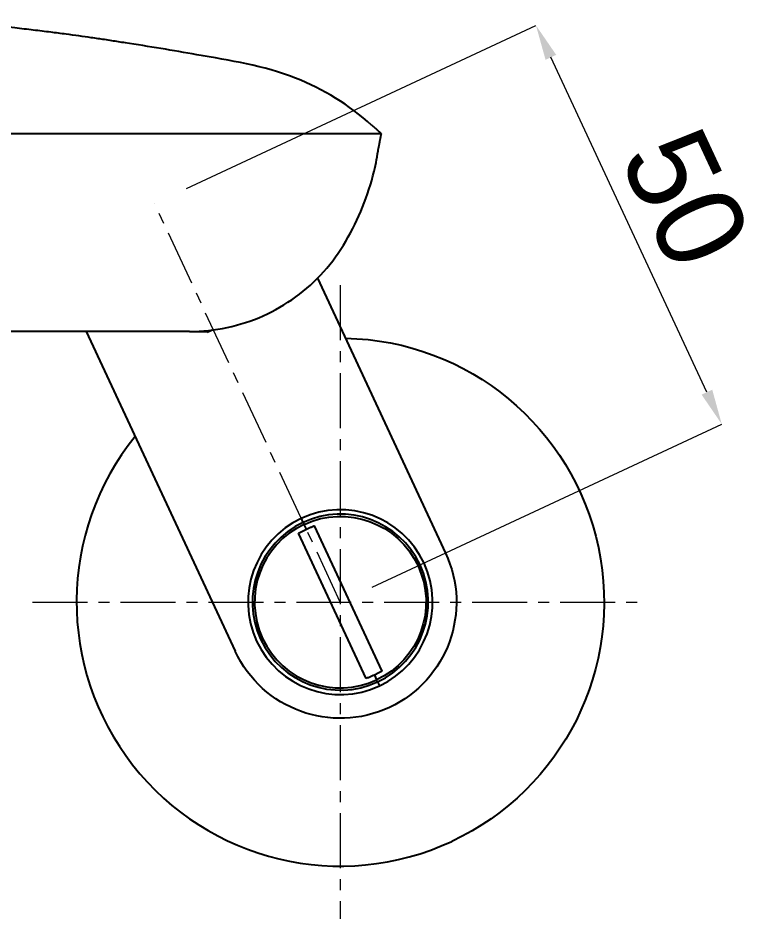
# Model space of a CAD drawing. Extents: x 0 to 1128, y 0 to 827.
# Drawn here: x 265.5 to 350.5, y 208.5 to 310.9 of the extents above; entities that cross this region are included whole.
import ezdxf

# ---------------------------------------------------------------- set-up
doc = ezdxf.new("R2010")
doc.units = 0
doc.header["$LTSCALE"] = 10
doc.header["$MEASUREMENT"] = 0
doc.header["$PDMODE"] = 3
doc.header["$PDSIZE"] = -10
doc.linetypes.add('CENTER', pattern=[2, 1.25, -0.25, 0.25, -0.25])
doc.linetypes.add('CENTER2', pattern=[28.575, 19.05, -3.175, 3.175, -3.175])
doc.layers.get('0').update_dxf_attribs({"linetype": 'CONTINUOUS'})
doc.layers.get('DEFPOINTS').update_dxf_attribs({"linetype": 'CONTINUOUS'})
doc.layers.add('1', color=7, linetype='CONTINUOUS')
doc.layers.add('Cneter', color=1, linetype='CENTER2', lineweight=13)
doc.styles.add('Daelim Dimension', font='')
doc.styles.get('Daelim Dimension').set_extended_font_data('나눔고딕')
doc.dimstyles.new('DEFAULT', dxfattribs={"dimscale": 2, "dimtxt": 2, "dimasz": 2, "dimexe": 0, "dimexo": 2, "dimgap": 1, "dimtad": 1, "dimdec": 0, "dimzin": 9, "dimdsep": 46, "dimtxsty": 'Daelim Dimension', "dimcen": 0.5, "dimclrd": 5, "dimclre": 5, "dimclrt": 256, "dimadec": 1, "dimazin": 0, "dimtfac": 1, "dimtdec": 0, "dimtix": 1, "dimtmove": 0, "dimatfit": 3, "dimfxl": 1, "dimtolj": 1, "dimtzin": 1, "dimlwd": 9, "dimlwe": 9, "dimarcsym": 0})

# ---------------------------------------------------------------- blocks, each defined once
blk = doc.blocks.new('*D8')
at = {"color": 5, "lineweight": 9, "ltscale": 0.5, "transparency": 16777216}
for p, q in [((284.62, 291.49), (324.37, 310.03)), ((343.81, 268.34), (326.06, 306.4)), ((305.75, 246.18), (345.5, 264.71))]:
    blk.add_line(p, q, dxfattribs=at)
at = {"color": 5, "ltscale": 0.5, "transparency": 16777216}
for points in [[(326.67, 306.68), (325.46, 306.12), (324.37, 310.03)], [(344.42, 268.62), (343.21, 268.06), (345.5, 264.71)]]:
    blk.add_solid(points, dxfattribs=at)
at = {"layer": 'DEFPOINTS', "color": 0, "ltscale": 0.5, "transparency": 16777216}
for p in [(324.37, 310.03), (280.99, 289.8), (302.12, 244.48)]:
    blk.add_point(p, dxfattribs=at)
at = {"color": 7, "ltscale": 0.5, "transparency": 16777216, "insert": (341.38, 290.38), "char_height": 10, "attachment_point": 5, "rotation": 295, "style": 'Daelim Dimension'}
blk.add_mtext('\\A1;50', dxfattribs=at)

msp = doc.modelspace()

# ---------------------------------------------------------------- linework, layer by layer
at = {"layer": '1', "color": 7, "linetype": 'Continuous'}
for p, q in [((306.79, 297.71), (306.79, 297.71)), ((299.53, 281.29), (314.09, 250.06)), ((273.21, 275.25), (290.16, 238.91)), ((297.9, 253.55), (297.69, 254)), ((297.9, 253.55), (298, 253.32)), ((298.26, 252.78), (298, 253.32)), ((306.89, 236.64), (299.18, 253.17)), ((305.07, 235.8), (297.36, 252.33)), ((305.99, 236.19), (306.25, 235.65)), ((306.35, 235.42), (306.25, 235.65)), ((306.35, 235.42), (306.56, 234.97))]:
    msp.add_line(p, q, dxfattribs=at)
for centre, radius, start, end in [((280.99, 289.8), 15.8, 292.2294, 294.4637), ((302.12, 244.48), 30, 141.1058, 294.9997), ((302.12, 244.48), 10.5, 294.9997, 114.9997), ((302.12, 244.48), 10.5, 114.9997, 294.9997), ((302.12, 244.48), 10, 294.9997, 114.9997), ((302.12, 244.48), 10, 114.9997, 294.9997), ((302.12, 244.48), 9.75, 114.9997, 294.9997)]:
    msp.add_arc(centre, radius, start, end, dxfattribs=at)
at = {"layer": '1', "color": 7, "linetype": 'Continuous', "extrusion": (0, 0, -1)}
for radius, start, end in [(30, 91.1056, 245.0003), (9.75, 65.0003, 245.0003), (13.2, 155.0002, 335.0002)]:
    msp.add_arc((-302.12, 244.48), radius, start, end, dxfattribs=at)
at = {"layer": '1', "color": 7, "linetype": 'Continuous'}
for points, knots in [([(277.67, 308.05), (277.42, 308.08), (276.72, 308.19), (275.46, 308.39), (273.94, 308.61), (272.39, 308.83), (270.83, 309.04), (269.11, 309.26), (267.17, 309.5), (264.86, 309.77), (262.37, 310.04), (259.83, 310.29), (257.9, 310.47), (256.36, 310.6), (254.98, 310.72), (253.84, 310.81), (253.13, 310.86), (253.03, 310.87)], [0, 0, 0, 0, 0.053182, 0.142475, 0.212703, 0.268335, 0.32413, 0.390001, 0.466001, 0.54579, 0.653391, 0.747592, 0.832692, 0.870587, 0.920755, 0.988638, 1, 1, 1, 1]), ([(305.68, 298.69), (303.12, 300.98), (300.2, 302.78), (293.39, 305.47), (289.58, 306.03), (283.08, 307.17), (280.36, 307.63), (277.63, 308.05)], [0, 0, 0, 0, 0.338311, 0.338311, 0.723396, 0.723396, 1, 1, 1, 1]), ([(306.79, 297.71), (306.77, 297.71), (306.57, 297.71), (305.31, 297.71), (304.45, 297.71), (302.03, 297.71), (300.54, 297.71), (295.5, 297.71), (291.53, 297.71), (283.31, 297.71), (279.03, 297.71), (266.2, 297.71), (257.5, 297.71), (247.2, 297.71), (245.82, 297.71), (244.44, 297.71)], [0, 0, 0, 0, 0.108779, 0.108779, 0.192746, 0.192746, 0.276712, 0.276712, 0.444645, 0.444645, 0.612578, 0.612578, 0.948445, 0.948445, 1, 1, 1, 1]), ([(284.97, 275.25), (287.87, 275.25), (290.72, 275.86), (295.95, 278.18), (298.33, 279.91), (302.13, 284.17), (303.57, 286.73), (305.18, 290.69), (305.62, 292.05), (306.17, 294.32), (306.33, 295.21), (306.48, 296.1)], [0, 0, 0, 0, 0.26236, 0.26236, 0.524719, 0.524719, 0.787079, 0.787079, 0.918259, 0.918259, 1, 1, 1, 1]), ([(270.42, 275.25), (270.34, 275.25), (270.18, 275.25), (269.85, 275.25), (268.92, 275.25), (267.37, 275.25), (265.25, 275.25), (263.45, 275.25), (262.16, 275.25), (261.42, 275.25), (260.96, 275.25), (260.59, 275.25), (260.31, 275.25), (260.03, 275.25), (259.66, 275.25), (259.19, 275.25), (257.31, 275.25), (254.07, 275.25), (249.42, 275.25), (244.77, 275.25), (241.68, 275.25), (240.16, 275.25)], [0, 0, 0, 0, 0.008592, 0.017907, 0.036539, 0.111063, 0.185587, 0.260112, 0.297374, 0.316005, 0.334636, 0.343952, 0.353267, 0.362583, 0.371898, 0.390529, 0.40916, 0.558209, 0.707258, 0.856307, 1, 1, 1, 1]), ([(284.97, 275.25), (284.85, 275.25), (284.62, 275.25), (284.24, 275.25), (283.93, 275.25), (283.65, 275.25), (283.35, 275.25), (282.93, 275.25), (282.37, 275.25), (281.86, 275.25), (281.49, 275.25), (281.26, 275.25), (281.04, 275.25), (280.75, 275.25), (280.28, 275.25), (279.66, 275.25), (278.62, 275.25), (277.64, 275.25), (276.74, 275.25), (276.28, 275.25), (275.82, 275.25), (275.34, 275.25), (274.86, 275.25), (274.22, 275.25), (273.08, 275.25), (271.93, 275.25), (271.02, 275.25), (270.69, 275.25), (270.51, 275.25), (270.42, 275.25), (270.42, 275.25)], [0, 0, 0, 0, 0.079367, 0.127772, 0.176177, 0.200379, 0.224582, 0.272986, 0.321391, 0.369796, 0.393999, 0.4061, 0.418201, 0.442404, 0.466606, 0.515011, 0.563416, 0.660226, 0.684428, 0.708631, 0.732833, 0.757035, 0.781238, 0.80544, 0.853845, 0.950655, 0.974858, 0.986959, 0.99906, 1, 1, 1, 1]), ([(287.03, 275.2), (287.03, 275.2), (287.03, 275.2), (287.03, 275.2), (286.44, 275.2), (285.3, 275.2), (285.24, 275.2), (285.19, 275.2)], [0, 0, 0, 0, 0.001907, 0.001907, 0.95605, 0.95605, 1, 1, 1, 1])]:
    msp.add_open_spline(points, degree=3, knots=knots, dxfattribs=at)
for points, degree in [([(306.78, 297.71), (306.29, 298.18), (305.7, 298.68)], 2), ([(306.49, 296.11), (306.62, 296.91), (306.8, 297.71)], 2), ([(298.26, 252.78), (298.36, 252.82), (298.56, 252.92), (298.87, 253.05), (299.07, 253.13), (299.18, 253.17)], 3), ([(297.36, 252.33), (297.46, 252.38), (297.66, 252.48), (297.96, 252.63), (298.16, 252.73), (298.26, 252.78)], 3), ([(306.89, 236.64), (306.79, 236.59), (306.59, 236.49), (306.29, 236.34), (306.09, 236.24), (305.99, 236.19)], 3), ([(305.99, 236.19), (305.89, 236.15), (305.69, 236.05), (305.38, 235.92), (305.18, 235.84), (305.07, 235.8)], 3)]:
    msp.add_open_spline(points, degree=degree, dxfattribs=at)
at = {"layer": 'Cneter', "linetype": 'CENTER', "ltscale": 0.5}
for p, q in [((302.12, 244.48), (280.99, 289.8)), ((302.12, 280.5), (302.12, 208.47)), ((267.12, 244.48), (337.12, 244.48))]:
    msp.add_line(p, q, dxfattribs=at)

# ---------------------------------------------------------------- dimensions: what is measured, and where the dimension line sits
at = {"color": 5, "ltscale": 0.5}
dim = msp.add_aligned_dim(p1=(302.12, 244.48), p2=(280.99, 289.8), distance=-47.86, dimstyle='DEFAULT', override={"dimtxt": 5, "dimclrd": 5, "dimclre": 5, "dimclrt": 7}, dxfattribs=at)
dim.commit()
dim.dimension.update_dxf_attribs({"geometry": '*D8', "text_midpoint": (341.38, 290.38)})

doc.saveas('drawing.dxf')
